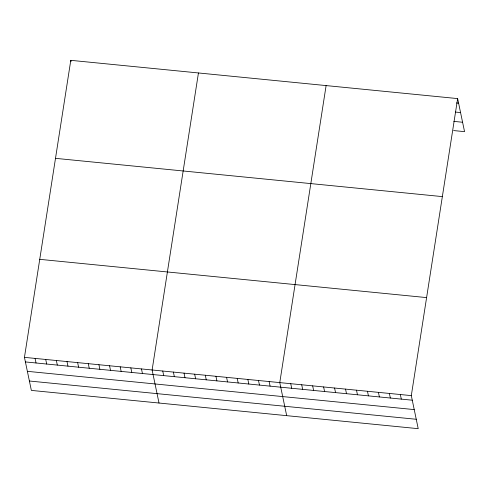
<?xml version="1.0" encoding="UTF-8"?>
<svg xmlns="http://www.w3.org/2000/svg" width="489" height="489" viewBox="0 0 489 489"><rect width="100%" height="100%" fill="white"/><g stroke="black" fill="none" stroke-linecap="round" stroke-linejoin="round"><path stroke-width="0.73" d="M457.643 98.595L411.31 395.613L418.211 428.67L31.357 390.405L24.45 357.355L70.789 60.33L457.643 98.595L464.55 131.645L453.59 130.563M198.448 72.953L152.116 369.977L159.017 403.034M326.114 85.581L279.775 382.606L286.682 415.662M456.408 102.953L458.603 103.173M455.448 112.06L460.565 112.568M453.816 121.382L462.588 122.25M55.495 158.344L442.356 196.609M39.743 259.335L426.597 297.599M24.45 357.355L411.31 395.613M25.41 361.933L412.264 400.198M27.372 371.328L414.226 409.593M29.395 381.01L416.249 419.275M400.344 394.531L401.304 399.11M389.385 393.449L390.344 398.028M378.425 392.361L379.385 396.946M367.465 391.279L368.419 395.858M356.505 390.198L357.459 394.776M345.54 389.11L346.499 393.688M334.58 388.028L335.54 392.606M323.62 386.946L324.574 391.524M312.66 385.858L313.614 390.436M301.701 384.776L302.654 389.354M290.735 383.688L291.695 388.272M269.139 381.554L270.093 386.133M258.498 380.503L259.457 385.081M247.862 379.452L248.815 384.03M237.22 378.394L238.18 382.979M226.584 377.343L227.538 381.927M215.942 376.292L216.902 380.87M205.307 375.24L206.26 379.819M194.665 374.189L195.624 378.767M184.029 373.138L184.983 377.716M173.393 372.086L174.347 376.664M162.751 371.029L163.711 375.613M141.474 368.926L142.433 373.504M70.789 60.33L71.058 61.638M130.838 367.875L131.792 372.453M120.196 366.823L121.156 371.402M109.56 365.772L110.514 370.35M98.919 364.721L99.878 369.299M88.283 363.663L89.236 368.248M77.641 362.612L78.601 367.19M67.005 361.56L67.959 366.139M56.363 360.509L57.323 365.087M45.728 359.458L46.681 364.036M35.086 358.406L36.045 362.985"/></g></svg>
